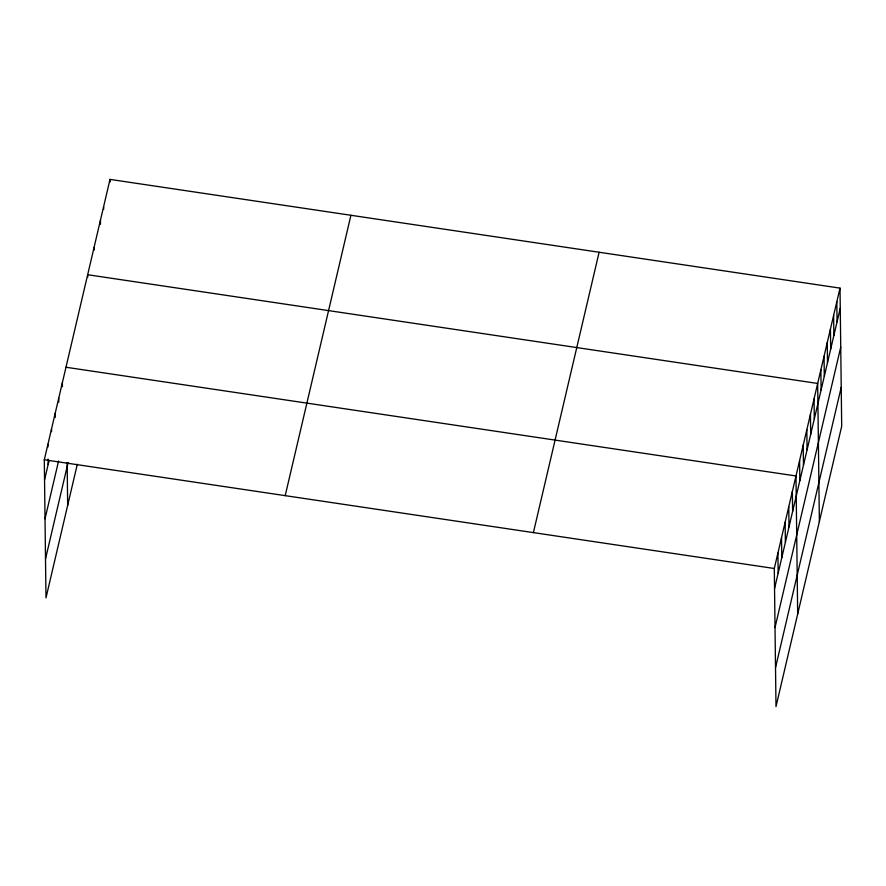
<?xml version="1.0" encoding="UTF-8"?>
<svg xmlns="http://www.w3.org/2000/svg" width="886" height="886" viewBox="0 0 886 886"><rect width="100%" height="100%" fill="white"/><g stroke="black" fill="none" stroke-linecap="round" stroke-linejoin="round"><path stroke-width="1.33" d="M77.315 464.231L45.983 597.873L44.3 459.768L110.008 179.393L840.017 288.127L841.7 426.232L775.992 706.607L774.298 568.491L840.017 288.127M44.544 479.858L49.062 460.587M45.02 518.808L58.576 460.975M45.507 558.933L68.1 462.558M285.203 495.651L350.911 215.276M533.394 532.619L599.113 252.244M774.541 588.581L840.26 308.217M775.017 627.532L840.736 347.157M775.516 667.656L841.224 387.282M65.985 367.247L795.982 475.97L797.677 614.076M44.3 459.768L774.298 568.491M836.816 301.738L837.071 321.828M833.626 315.361L833.87 335.451M830.437 328.972L830.68 349.062M827.247 342.594L827.491 362.684M824.058 356.216L824.301 376.306M820.857 369.827L821.112 389.918M819.362 521.555L817.667 383.45L87.67 274.726L87.703 277.407M814.057 398.866L814.3 418.956M810.446 414.294L810.69 434.384M806.825 429.71L807.068 449.8M803.214 445.126L803.458 465.216M799.604 460.554L799.848 480.644M792.372 491.398L792.616 511.488M788.761 506.814L789.005 526.904M785.14 522.231L785.384 542.321M781.53 537.658L781.773 557.748M777.908 553.074L778.163 573.164M110.008 179.393L110.041 182.073M103.629 206.637L103.662 209.306M100.439 220.249L100.483 224.269M94.049 247.482L94.082 250.162M67.148 462.647L67.668 505.352M62.374 382.663L62.419 386.684M58.753 398.091L58.808 402.1M55.142 413.507L55.187 417.527M51.532 428.924L51.565 431.604M47.91 444.351L47.944 447.031M48.099 459.081L48.165 464.441"/></g></svg>
